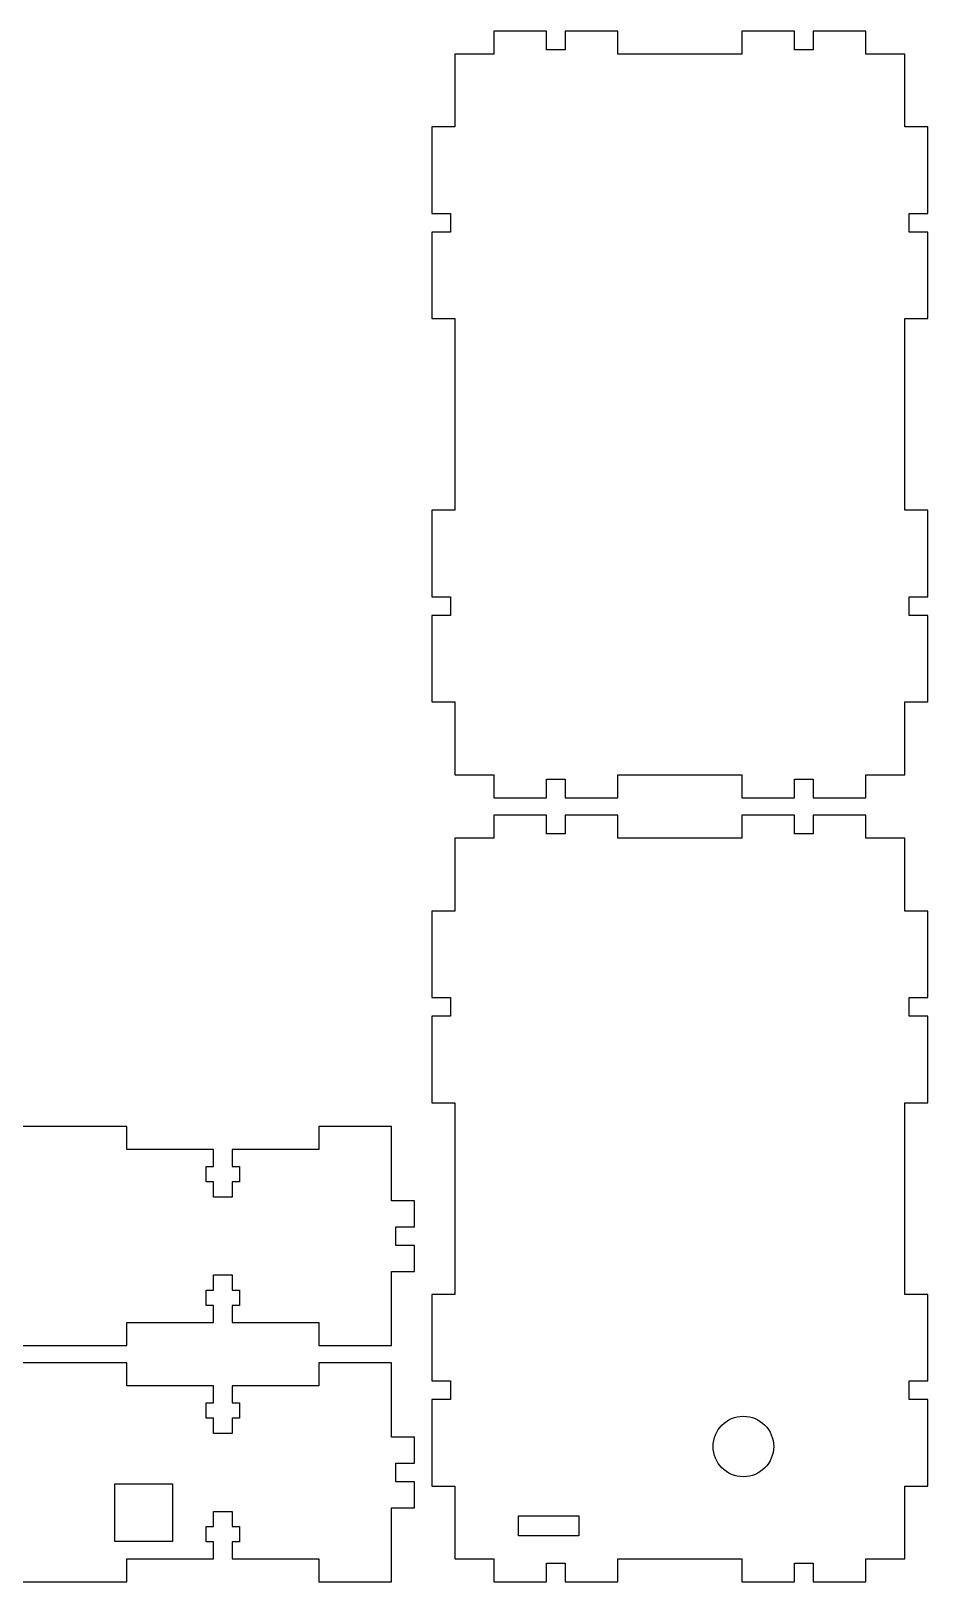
# Model space of a CAD drawing. Header units: millimetres. Extents: x 0 to 311, y 3 to 272.
# Drawn here: x 155.5 to 311, y 3 to 272 of the extents above; entities that cross this region are included whole.
import ezdxf

# ---------------------------------------------------------------- set-up
doc = ezdxf.new("R2010")
doc.units = ezdxf.units.MM
for name, color, linetype in [('Shape126', 7, 'CONTINUOUS'), ('Shape127', 7, 'CONTINUOUS'), ('Shape128', 7, 'CONTINUOUS'), ('Shape129', 7, 'CONTINUOUS'), ('Shape130', 7, 'CONTINUOUS'), ('Shape131', 7, 'CONTINUOUS'), ('Shape132', 7, 'CONTINUOUS'), ('Shape133', 7, 'CONTINUOUS'), ('Shape134', 7, 'CONTINUOUS'), ('Shape135', 7, 'CONTINUOUS'), ('Shape136', 7, 'CONTINUOUS'), ('Shape137', 7, 'CONTINUOUS'), ('Shape138', 7, 'CONTINUOUS'), ('Shape139', 7, 'CONTINUOUS'), ('Shape140', 7, 'CONTINUOUS'), ('Shape141', 7, 'CONTINUOUS'), ('Shape142', 7, 'CONTINUOUS'), ('Shape143', 7, 'CONTINUOUS'), ('Shape144', 7, 'CONTINUOUS'), ('Shape145', 7, 'CONTINUOUS'), ('Shape146', 7, 'CONTINUOUS'), ('Shape147', 7, 'CONTINUOUS'), ('Shape148', 7, 'CONTINUOUS'), ('Shape149', 7, 'CONTINUOUS'), ('Shape150', 7, 'CONTINUOUS'), ('Shape151', 7, 'CONTINUOUS'), ('Shape152', 7, 'CONTINUOUS'), ('Shape153', 7, 'CONTINUOUS'), ('Shape154', 7, 'CONTINUOUS'), ('Shape155', 7, 'CONTINUOUS'), ('Shape156', 7, 'CONTINUOUS'), ('Shape157', 7, 'CONTINUOUS'), ('Shape158', 7, 'CONTINUOUS'), ('Shape159', 7, 'CONTINUOUS'), ('Shape160', 7, 'CONTINUOUS'), ('Shape161', 7, 'CONTINUOUS'), ('Shape162', 7, 'CONTINUOUS'), ('Shape163', 7, 'CONTINUOUS'), ('Shape164', 7, 'CONTINUOUS'), ('Shape165', 7, 'CONTINUOUS'), ('Shape166', 7, 'CONTINUOUS'), ('Shape167', 7, 'CONTINUOUS'), ('Shape168', 7, 'CONTINUOUS'), ('Shape169', 7, 'CONTINUOUS'), ('Shape186', 7, 'CONTINUOUS'), ('Shape187', 7, 'CONTINUOUS'), ('Shape188', 7, 'CONTINUOUS'), ('Shape189', 7, 'CONTINUOUS'), ('Shape190', 7, 'CONTINUOUS'), ('Shape191', 7, 'CONTINUOUS'), ('Shape192', 7, 'CONTINUOUS'), ('Shape193', 7, 'CONTINUOUS'), ('Shape194', 7, 'CONTINUOUS'), ('Shape195', 7, 'CONTINUOUS'), ('Shape196', 7, 'CONTINUOUS'), ('Shape197', 7, 'CONTINUOUS'), ('Shape198', 7, 'CONTINUOUS'), ('Shape199', 7, 'CONTINUOUS'), ('Shape200', 7, 'CONTINUOUS'), ('Shape201', 7, 'CONTINUOUS'), ('Shape202', 7, 'CONTINUOUS'), ('Shape203', 7, 'CONTINUOUS'), ('Shape204', 7, 'CONTINUOUS'), ('Shape205', 7, 'CONTINUOUS'), ('Shape206', 7, 'CONTINUOUS'), ('Shape207', 7, 'CONTINUOUS'), ('Shape208', 7, 'CONTINUOUS'), ('Shape209', 7, 'CONTINUOUS'), ('Shape210', 7, 'CONTINUOUS'), ('Shape211', 7, 'CONTINUOUS'), ('Shape212', 7, 'CONTINUOUS'), ('Shape213', 7, 'CONTINUOUS'), ('Shape214', 7, 'CONTINUOUS'), ('Shape215', 7, 'CONTINUOUS'), ('Shape216', 7, 'CONTINUOUS'), ('Shape217', 7, 'CONTINUOUS'), ('Shape218', 7, 'CONTINUOUS'), ('Shape219', 7, 'CONTINUOUS'), ('Shape220', 7, 'CONTINUOUS'), ('Shape221', 7, 'CONTINUOUS'), ('Shape222', 7, 'CONTINUOUS'), ('Shape223', 7, 'CONTINUOUS'), ('Shape224', 7, 'CONTINUOUS'), ('Shape225', 7, 'CONTINUOUS'), ('Shape226', 7, 'CONTINUOUS'), ('Shape227', 7, 'CONTINUOUS'), ('Shape228', 7, 'CONTINUOUS'), ('Shape229', 7, 'CONTINUOUS'), ('Shape230', 7, 'CONTINUOUS'), ('Shape231', 7, 'CONTINUOUS'), ('Shape232', 7, 'CONTINUOUS'), ('Shape233', 7, 'CONTINUOUS'), ('Shape234', 7, 'CONTINUOUS'), ('Shape235', 7, 'CONTINUOUS'), ('Shape236', 7, 'CONTINUOUS'), ('Shape237', 7, 'CONTINUOUS'), ('Shape238', 7, 'CONTINUOUS'), ('Shape239', 7, 'CONTINUOUS'), ('Shape240', 7, 'CONTINUOUS'), ('Shape241', 7, 'CONTINUOUS'), ('Shape242', 7, 'CONTINUOUS'), ('Shape243', 7, 'CONTINUOUS'), ('Shape244', 7, 'CONTINUOUS'), ('Shape245', 7, 'CONTINUOUS'), ('Shape246', 7, 'CONTINUOUS'), ('Shape247', 7, 'CONTINUOUS'), ('Shape248', 7, 'CONTINUOUS'), ('Shape249', 7, 'CONTINUOUS'), ('Shape250', 7, 'CONTINUOUS'), ('Shape251', 7, 'CONTINUOUS'), ('Shape252', 7, 'CONTINUOUS'), ('Shape253', 7, 'CONTINUOUS'), ('Shape254', 7, 'CONTINUOUS'), ('Shape255', 7, 'CONTINUOUS'), ('Shape256', 7, 'CONTINUOUS'), ('Shape257', 7, 'CONTINUOUS'), ('Shape258', 7, 'CONTINUOUS'), ('Shape259', 7, 'CONTINUOUS'), ('Shape260', 7, 'CONTINUOUS'), ('Shape261', 7, 'CONTINUOUS'), ('Shape388', 7, 'CONTINUOUS'), ('Shape389', 7, 'CONTINUOUS'), ('Shape390', 7, 'CONTINUOUS'), ('Shape391', 7, 'CONTINUOUS'), ('Shape392', 7, 'CONTINUOUS'), ('Shape393', 7, 'CONTINUOUS'), ('Shape394', 7, 'CONTINUOUS'), ('Shape395', 7, 'CONTINUOUS'), ('Shape396', 7, 'CONTINUOUS'), ('Shape397', 7, 'CONTINUOUS'), ('Shape398', 7, 'CONTINUOUS'), ('Shape399', 7, 'CONTINUOUS'), ('Shape400', 7, 'CONTINUOUS'), ('Shape401', 7, 'CONTINUOUS'), ('Shape402', 7, 'CONTINUOUS'), ('Shape403', 7, 'CONTINUOUS'), ('Shape404', 7, 'CONTINUOUS'), ('Shape405', 7, 'CONTINUOUS'), ('Shape406', 7, 'CONTINUOUS'), ('Shape407', 7, 'CONTINUOUS'), ('Shape408', 7, 'CONTINUOUS'), ('Shape409', 7, 'CONTINUOUS'), ('Shape410', 7, 'CONTINUOUS'), ('Shape411', 7, 'CONTINUOUS'), ('Shape412', 7, 'CONTINUOUS'), ('Shape413', 7, 'CONTINUOUS'), ('Shape414', 7, 'CONTINUOUS'), ('Shape415', 7, 'CONTINUOUS'), ('Shape416', 7, 'CONTINUOUS'), ('Shape417', 7, 'CONTINUOUS'), ('Shape418', 7, 'CONTINUOUS'), ('Shape419', 7, 'CONTINUOUS'), ('Shape420', 7, 'CONTINUOUS'), ('Shape421', 7, 'CONTINUOUS'), ('Shape422', 7, 'CONTINUOUS'), ('Shape423', 7, 'CONTINUOUS'), ('Shape424', 7, 'CONTINUOUS'), ('Shape425', 7, 'CONTINUOUS'), ('Shape426', 7, 'CONTINUOUS'), ('Shape427', 7, 'CONTINUOUS'), ('Shape428', 7, 'CONTINUOUS'), ('Shape429', 7, 'CONTINUOUS'), ('Shape430', 7, 'CONTINUOUS'), ('Shape431', 7, 'CONTINUOUS'), ('Shape448', 7, 'CONTINUOUS'), ('Shape449', 7, 'CONTINUOUS'), ('Shape450', 7, 'CONTINUOUS'), ('Shape451', 7, 'CONTINUOUS'), ('Shape452', 7, 'CONTINUOUS'), ('Shape453', 7, 'CONTINUOUS'), ('Shape454', 7, 'CONTINUOUS'), ('Shape455', 7, 'CONTINUOUS'), ('Shape456', 7, 'CONTINUOUS'), ('Shape457', 7, 'CONTINUOUS'), ('Shape458', 7, 'CONTINUOUS'), ('Shape459', 7, 'CONTINUOUS'), ('Shape460', 7, 'CONTINUOUS'), ('Shape461', 7, 'CONTINUOUS'), ('Shape462', 7, 'CONTINUOUS'), ('Shape463', 7, 'CONTINUOUS'), ('Shape464', 7, 'CONTINUOUS'), ('Shape465', 7, 'CONTINUOUS'), ('Shape466', 7, 'CONTINUOUS'), ('Shape467', 7, 'CONTINUOUS'), ('Shape468', 7, 'CONTINUOUS'), ('Shape469', 7, 'CONTINUOUS'), ('Shape470', 7, 'CONTINUOUS'), ('Shape471', 7, 'CONTINUOUS'), ('Shape472', 7, 'CONTINUOUS'), ('Shape473', 7, 'CONTINUOUS'), ('Shape474', 7, 'CONTINUOUS'), ('Shape475', 7, 'CONTINUOUS'), ('Shape476', 7, 'CONTINUOUS'), ('Shape477', 7, 'CONTINUOUS'), ('Shape478', 7, 'CONTINUOUS'), ('Shape479', 7, 'CONTINUOUS'), ('Shape480', 7, 'CONTINUOUS'), ('Shape481', 7, 'CONTINUOUS'), ('Shape482', 7, 'CONTINUOUS'), ('Shape483', 7, 'CONTINUOUS'), ('Shape484', 7, 'CONTINUOUS'), ('Shape485', 7, 'CONTINUOUS'), ('Shape486', 7, 'CONTINUOUS'), ('Shape487', 7, 'CONTINUOUS'), ('Shape488', 7, 'CONTINUOUS'), ('Shape489', 7, 'CONTINUOUS'), ('Shape490', 7, 'CONTINUOUS'), ('Shape491', 7, 'CONTINUOUS'), ('Shape492', 7, 'CONTINUOUS'), ('Shape493', 7, 'CONTINUOUS'), ('Shape494', 7, 'CONTINUOUS'), ('Shape495', 7, 'CONTINUOUS'), ('Shape496', 7, 'CONTINUOUS'), ('Shape497', 7, 'CONTINUOUS'), ('Shape498', 7, 'CONTINUOUS'), ('Shape499', 7, 'CONTINUOUS'), ('Shape500', 7, 'CONTINUOUS'), ('Shape501', 7, 'CONTINUOUS'), ('Shape502', 7, 'CONTINUOUS'), ('Shape503', 7, 'CONTINUOUS'), ('Shape504', 7, 'CONTINUOUS'), ('Shape505', 7, 'CONTINUOUS'), ('Shape506', 7, 'CONTINUOUS'), ('Shape507', 7, 'CONTINUOUS'), ('Shape508', 7, 'CONTINUOUS'), ('Shape509', 7, 'CONTINUOUS'), ('Shape510', 7, 'CONTINUOUS'), ('Shape511', 7, 'CONTINUOUS'), ('Shape512', 7, 'CONTINUOUS'), ('Shape513', 7, 'CONTINUOUS'), ('Shape514', 7, 'CONTINUOUS'), ('Shape515', 7, 'CONTINUOUS'), ('Shape516', 7, 'CONTINUOUS'), ('Shape517', 7, 'CONTINUOUS'), ('Shape518', 7, 'CONTINUOUS'), ('Shape519', 7, 'CONTINUOUS'), ('Shape520', 7, 'CONTINUOUS'), ('Shape521', 7, 'CONTINUOUS'), ('Shape522', 7, 'CONTINUOUS'), ('Shape523', 7, 'CONTINUOUS'), ('Sketch', 7, 'CONTINUOUS')]:
    doc.layers.add(name, color=color, linetype=linetype)

msp = doc.modelspace()

# ---------------------------------------------------------------- linework, layer by layer
at = {"layer": 'Shape126'}
msp.add_line((138.875, 3), (172.125, 3), dxfattribs=at)
at = {"layer": 'Shape127'}
msp.add_line((172.125, 3), (172.125, 7), dxfattribs=at)
at = {"layer": 'Shape128'}
msp.add_line((172.125, 7), (187.125, 7), dxfattribs=at)
at = {"layer": 'Shape129'}
msp.add_line((187.125, 7), (187.125, 9.95), dxfattribs=at)
at = {"layer": 'Shape130'}
msp.add_line((187.125, 9.95), (185.875, 9.95), dxfattribs=at)
at = {"layer": 'Shape131'}
msp.add_line((185.875, 9.95), (185.875, 12.6), dxfattribs=at)
at = {"layer": 'Shape132'}
msp.add_line((185.875, 12.6), (187.125, 12.6), dxfattribs=at)
at = {"layer": 'Shape133'}
msp.add_line((187.125, 12.6), (187.125, 15.25), dxfattribs=at)
at = {"layer": 'Shape134'}
msp.add_line((187.125, 15.25), (190.375, 15.25), dxfattribs=at)
at = {"layer": 'Shape135'}
msp.add_line((190.375, 15.25), (190.375, 12.6), dxfattribs=at)
at = {"layer": 'Shape136'}
msp.add_line((190.375, 12.6), (191.625, 12.6), dxfattribs=at)
at = {"layer": 'Shape137'}
msp.add_line((191.625, 12.6), (191.625, 9.95), dxfattribs=at)
at = {"layer": 'Shape138'}
msp.add_line((191.625, 9.95), (190.375, 9.95), dxfattribs=at)
at = {"layer": 'Shape139'}
msp.add_line((190.375, 9.95), (190.375, 7), dxfattribs=at)
at = {"layer": 'Shape140'}
msp.add_line((190.375, 7), (205.375, 7), dxfattribs=at)
at = {"layer": 'Shape141'}
msp.add_line((205.375, 7), (205.375, 3), dxfattribs=at)
at = {"layer": 'Shape142'}
msp.add_line((205.375, 3), (218, 3), dxfattribs=at)
at = {"layer": 'Shape143'}
msp.add_line((218, 3), (218, 15.875), dxfattribs=at)
at = {"layer": 'Shape144'}
msp.add_line((218, 15.875), (222, 15.875), dxfattribs=at)
at = {"layer": 'Shape145'}
msp.add_line((222, 15.875), (222, 20.375), dxfattribs=at)
at = {"layer": 'Shape146'}
msp.add_line((222, 20.375), (218.75, 20.375), dxfattribs=at)
at = {"layer": 'Shape147'}
msp.add_line((218.75, 20.375), (218.75, 22), dxfattribs=at)
at = {"layer": 'Shape148'}
msp.add_line((218.75, 22), (218.75, 23.625), dxfattribs=at)
at = {"layer": 'Shape149'}
msp.add_line((218.75, 23.625), (222, 23.625), dxfattribs=at)
at = {"layer": 'Shape150'}
msp.add_line((222, 23.625), (222, 28.125), dxfattribs=at)
at = {"layer": 'Shape151'}
msp.add_line((222, 28.125), (218, 28.125), dxfattribs=at)
at = {"layer": 'Shape152'}
msp.add_line((218, 28.125), (218, 41), dxfattribs=at)
at = {"layer": 'Shape153'}
msp.add_line((218, 41), (205.375, 41), dxfattribs=at)
at = {"layer": 'Shape154'}
msp.add_line((205.375, 41), (205.375, 37), dxfattribs=at)
at = {"layer": 'Shape155'}
msp.add_line((205.375, 37), (190.375, 37), dxfattribs=at)
at = {"layer": 'Shape156'}
msp.add_line((190.375, 37), (190.375, 34.05), dxfattribs=at)
at = {"layer": 'Shape157'}
msp.add_line((190.375, 34.05), (191.625, 34.05), dxfattribs=at)
at = {"layer": 'Shape158'}
msp.add_line((191.625, 34.05), (191.625, 31.4), dxfattribs=at)
at = {"layer": 'Shape159'}
msp.add_line((191.625, 31.4), (190.375, 31.4), dxfattribs=at)
at = {"layer": 'Shape160'}
msp.add_line((190.375, 31.4), (190.375, 28.75), dxfattribs=at)
at = {"layer": 'Shape161'}
msp.add_line((190.375, 28.75), (187.125, 28.75), dxfattribs=at)
at = {"layer": 'Shape162'}
msp.add_line((187.125, 28.75), (187.125, 31.4), dxfattribs=at)
at = {"layer": 'Shape163'}
msp.add_line((187.125, 31.4), (185.875, 31.4), dxfattribs=at)
at = {"layer": 'Shape164'}
msp.add_line((185.875, 31.4), (185.875, 34.05), dxfattribs=at)
at = {"layer": 'Shape165'}
msp.add_line((185.875, 34.05), (187.125, 34.05), dxfattribs=at)
at = {"layer": 'Shape166'}
msp.add_line((187.125, 34.05), (187.125, 37), dxfattribs=at)
at = {"layer": 'Shape167'}
msp.add_line((187.125, 37), (172.125, 37), dxfattribs=at)
at = {"layer": 'Shape168'}
msp.add_line((172.125, 37), (172.125, 41), dxfattribs=at)
at = {"layer": 'Shape169'}
msp.add_line((172.125, 41), (138.875, 41), dxfattribs=at)
at = {"layer": 'Shape186'}
msp.add_line((229, 132), (229, 119.375), dxfattribs=at)
at = {"layer": 'Shape187'}
msp.add_line((229, 119.375), (225, 119.375), dxfattribs=at)
at = {"layer": 'Shape188'}
msp.add_line((225, 119.375), (225, 104.375), dxfattribs=at)
at = {"layer": 'Shape189'}
msp.add_line((225, 104.375), (228.25, 104.375), dxfattribs=at)
at = {"layer": 'Shape190'}
msp.add_line((228.25, 104.375), (228.25, 102.75), dxfattribs=at)
at = {"layer": 'Shape191'}
msp.add_line((228.25, 102.75), (228.25, 101.125), dxfattribs=at)
at = {"layer": 'Shape192'}
msp.add_line((228.25, 101.125), (225, 101.125), dxfattribs=at)
at = {"layer": 'Shape193'}
msp.add_line((225, 101.125), (225, 86.125), dxfattribs=at)
at = {"layer": 'Shape194'}
msp.add_line((225, 86.125), (229, 86.125), dxfattribs=at)
at = {"layer": 'Shape195'}
msp.add_line((229, 86.125), (229, 52.875), dxfattribs=at)
at = {"layer": 'Shape196'}
msp.add_line((229, 52.875), (225, 52.875), dxfattribs=at)
at = {"layer": 'Shape197'}
msp.add_line((225, 52.875), (225, 37.875), dxfattribs=at)
at = {"layer": 'Shape198'}
msp.add_line((225, 37.875), (228.25, 37.875), dxfattribs=at)
at = {"layer": 'Shape199'}
msp.add_line((228.25, 37.875), (228.25, 36.25), dxfattribs=at)
at = {"layer": 'Shape200'}
msp.add_line((228.25, 36.25), (228.25, 34.625), dxfattribs=at)
at = {"layer": 'Shape201'}
msp.add_line((228.25, 34.625), (225, 34.625), dxfattribs=at)
at = {"layer": 'Shape202'}
msp.add_line((225, 34.625), (225, 19.625), dxfattribs=at)
at = {"layer": 'Shape203'}
msp.add_line((225, 19.625), (229, 19.625), dxfattribs=at)
at = {"layer": 'Shape204'}
msp.add_line((229, 19.625), (229, 7), dxfattribs=at)
at = {"layer": 'Shape205'}
msp.add_line((229, 7), (235.75, 7), dxfattribs=at)
at = {"layer": 'Shape206'}
msp.add_line((235.75, 7), (235.75, 3), dxfattribs=at)
at = {"layer": 'Shape207'}
msp.add_line((235.75, 3), (244.875, 3), dxfattribs=at)
at = {"layer": 'Shape208'}
msp.add_line((244.875, 3), (244.875, 6.25), dxfattribs=at)
at = {"layer": 'Shape209'}
msp.add_line((244.875, 6.25), (246.5, 6.25), dxfattribs=at)
at = {"layer": 'Shape210'}
msp.add_line((246.5, 6.25), (248.125, 6.25), dxfattribs=at)
at = {"layer": 'Shape211'}
msp.add_line((248.125, 6.25), (248.125, 3), dxfattribs=at)
at = {"layer": 'Shape212'}
msp.add_line((248.125, 3), (257.25, 3), dxfattribs=at)
at = {"layer": 'Shape213'}
msp.add_line((257.25, 3), (257.25, 7), dxfattribs=at)
at = {"layer": 'Shape214'}
msp.add_line((257.25, 7), (278.75, 7), dxfattribs=at)
at = {"layer": 'Shape215'}
msp.add_line((278.75, 7), (278.75, 3), dxfattribs=at)
at = {"layer": 'Shape216'}
msp.add_line((278.75, 3), (287.875, 3), dxfattribs=at)
at = {"layer": 'Shape217'}
msp.add_line((287.875, 3), (287.875, 6.25), dxfattribs=at)
at = {"layer": 'Shape218'}
msp.add_line((287.875, 6.25), (289.5, 6.25), dxfattribs=at)
at = {"layer": 'Shape219'}
msp.add_line((289.5, 6.25), (291.125, 6.25), dxfattribs=at)
at = {"layer": 'Shape220'}
msp.add_line((291.125, 6.25), (291.125, 3), dxfattribs=at)
at = {"layer": 'Shape221'}
msp.add_line((291.125, 3), (300.25, 3), dxfattribs=at)
at = {"layer": 'Shape222'}
msp.add_line((300.25, 3), (300.25, 7), dxfattribs=at)
at = {"layer": 'Shape223'}
msp.add_line((300.25, 7), (307, 7), dxfattribs=at)
at = {"layer": 'Shape224'}
msp.add_line((307, 7), (307, 19.625), dxfattribs=at)
at = {"layer": 'Shape225'}
msp.add_line((307, 19.625), (311, 19.625), dxfattribs=at)
at = {"layer": 'Shape226'}
msp.add_line((311, 19.625), (311, 34.625), dxfattribs=at)
at = {"layer": 'Shape227'}
msp.add_line((311, 34.625), (307.75, 34.625), dxfattribs=at)
at = {"layer": 'Shape228'}
msp.add_line((307.75, 34.625), (307.75, 36.25), dxfattribs=at)
at = {"layer": 'Shape229'}
msp.add_line((307.75, 36.25), (307.75, 37.875), dxfattribs=at)
at = {"layer": 'Shape230'}
msp.add_line((307.75, 37.875), (311, 37.875), dxfattribs=at)
at = {"layer": 'Shape231'}
msp.add_line((311, 37.875), (311, 52.875), dxfattribs=at)
at = {"layer": 'Shape232'}
msp.add_line((311, 52.875), (307, 52.875), dxfattribs=at)
at = {"layer": 'Shape233'}
msp.add_line((307, 52.875), (307, 86.125), dxfattribs=at)
at = {"layer": 'Shape234'}
msp.add_line((307, 86.125), (311, 86.125), dxfattribs=at)
at = {"layer": 'Shape235'}
msp.add_line((311, 86.125), (311, 101.125), dxfattribs=at)
at = {"layer": 'Shape236'}
msp.add_line((311, 101.125), (307.75, 101.125), dxfattribs=at)
at = {"layer": 'Shape237'}
msp.add_line((307.75, 101.125), (307.75, 102.75), dxfattribs=at)
at = {"layer": 'Shape238'}
msp.add_line((307.75, 102.75), (307.75, 104.375), dxfattribs=at)
at = {"layer": 'Shape239'}
msp.add_line((307.75, 104.375), (311, 104.375), dxfattribs=at)
at = {"layer": 'Shape240'}
msp.add_line((311, 104.375), (311, 119.375), dxfattribs=at)
at = {"layer": 'Shape241'}
msp.add_line((311, 119.375), (307, 119.375), dxfattribs=at)
at = {"layer": 'Shape242'}
msp.add_line((307, 119.375), (307, 132), dxfattribs=at)
at = {"layer": 'Shape243'}
msp.add_line((307, 132), (300.25, 132), dxfattribs=at)
at = {"layer": 'Shape244'}
msp.add_line((300.25, 132), (300.25, 136), dxfattribs=at)
at = {"layer": 'Shape245'}
msp.add_line((300.25, 136), (291.125, 136), dxfattribs=at)
at = {"layer": 'Shape246'}
msp.add_line((291.125, 136), (291.125, 132.75), dxfattribs=at)
at = {"layer": 'Shape247'}
msp.add_line((291.125, 132.75), (289.5, 132.75), dxfattribs=at)
at = {"layer": 'Shape248'}
msp.add_line((289.5, 132.75), (287.875, 132.75), dxfattribs=at)
at = {"layer": 'Shape249'}
msp.add_line((287.875, 132.75), (287.875, 136), dxfattribs=at)
at = {"layer": 'Shape250'}
msp.add_line((287.875, 136), (278.75, 136), dxfattribs=at)
at = {"layer": 'Shape251'}
msp.add_line((278.75, 136), (278.75, 132), dxfattribs=at)
at = {"layer": 'Shape252'}
msp.add_line((278.75, 132), (257.25, 132), dxfattribs=at)
at = {"layer": 'Shape253'}
msp.add_line((257.25, 132), (257.25, 136), dxfattribs=at)
at = {"layer": 'Shape254'}
msp.add_line((257.25, 136), (248.125, 136), dxfattribs=at)
at = {"layer": 'Shape255'}
msp.add_line((248.125, 136), (248.125, 132.75), dxfattribs=at)
at = {"layer": 'Shape256'}
msp.add_line((248.125, 132.75), (246.5, 132.75), dxfattribs=at)
at = {"layer": 'Shape257'}
msp.add_line((246.5, 132.75), (244.875, 132.75), dxfattribs=at)
at = {"layer": 'Shape258'}
msp.add_line((244.875, 132.75), (244.875, 136), dxfattribs=at)
at = {"layer": 'Shape259'}
msp.add_line((244.875, 136), (235.75, 136), dxfattribs=at)
at = {"layer": 'Shape260'}
msp.add_line((235.75, 136), (235.75, 132), dxfattribs=at)
at = {"layer": 'Shape261'}
msp.add_line((235.75, 132), (229, 132), dxfattribs=at)
at = {"layer": 'Shape388'}
msp.add_line((138.875, 44), (172.125, 44), dxfattribs=at)
at = {"layer": 'Shape389'}
msp.add_line((172.125, 44), (172.125, 48), dxfattribs=at)
at = {"layer": 'Shape390'}
msp.add_line((172.125, 48), (187.125, 48), dxfattribs=at)
at = {"layer": 'Shape391'}
msp.add_line((187.125, 48), (187.125, 50.95), dxfattribs=at)
at = {"layer": 'Shape392'}
msp.add_line((187.125, 50.95), (185.875, 50.95), dxfattribs=at)
at = {"layer": 'Shape393'}
msp.add_line((185.875, 50.95), (185.875, 53.6), dxfattribs=at)
at = {"layer": 'Shape394'}
msp.add_line((185.875, 53.6), (187.125, 53.6), dxfattribs=at)
at = {"layer": 'Shape395'}
msp.add_line((187.125, 53.6), (187.125, 56.25), dxfattribs=at)
at = {"layer": 'Shape396'}
msp.add_line((187.125, 56.25), (190.375, 56.25), dxfattribs=at)
at = {"layer": 'Shape397'}
msp.add_line((190.375, 56.25), (190.375, 53.6), dxfattribs=at)
at = {"layer": 'Shape398'}
msp.add_line((190.375, 53.6), (191.625, 53.6), dxfattribs=at)
at = {"layer": 'Shape399'}
msp.add_line((191.625, 53.6), (191.625, 50.95), dxfattribs=at)
at = {"layer": 'Shape400'}
msp.add_line((191.625, 50.95), (190.375, 50.95), dxfattribs=at)
at = {"layer": 'Shape401'}
msp.add_line((190.375, 50.95), (190.375, 48), dxfattribs=at)
at = {"layer": 'Shape402'}
msp.add_line((190.375, 48), (205.375, 48), dxfattribs=at)
at = {"layer": 'Shape403'}
msp.add_line((205.375, 48), (205.375, 44), dxfattribs=at)
at = {"layer": 'Shape404'}
msp.add_line((205.375, 44), (218, 44), dxfattribs=at)
at = {"layer": 'Shape405'}
msp.add_line((218, 44), (218, 56.875), dxfattribs=at)
at = {"layer": 'Shape406'}
msp.add_line((218, 56.875), (222, 56.875), dxfattribs=at)
at = {"layer": 'Shape407'}
msp.add_line((222, 56.875), (222, 61.375), dxfattribs=at)
at = {"layer": 'Shape408'}
msp.add_line((222, 61.375), (218.75, 61.375), dxfattribs=at)
at = {"layer": 'Shape409'}
msp.add_line((218.75, 61.375), (218.75, 63), dxfattribs=at)
at = {"layer": 'Shape410'}
msp.add_line((218.75, 63), (218.75, 64.625), dxfattribs=at)
at = {"layer": 'Shape411'}
msp.add_line((218.75, 64.625), (222, 64.625), dxfattribs=at)
at = {"layer": 'Shape412'}
msp.add_line((222, 64.625), (222, 69.125), dxfattribs=at)
at = {"layer": 'Shape413'}
msp.add_line((222, 69.125), (218, 69.125), dxfattribs=at)
at = {"layer": 'Shape414'}
msp.add_line((218, 69.125), (218, 82), dxfattribs=at)
at = {"layer": 'Shape415'}
msp.add_line((218, 82), (205.375, 82), dxfattribs=at)
at = {"layer": 'Shape416'}
msp.add_line((205.375, 82), (205.375, 78), dxfattribs=at)
at = {"layer": 'Shape417'}
msp.add_line((205.375, 78), (190.375, 78), dxfattribs=at)
at = {"layer": 'Shape418'}
msp.add_line((190.375, 78), (190.375, 75.05), dxfattribs=at)
at = {"layer": 'Shape419'}
msp.add_line((190.375, 75.05), (191.625, 75.05), dxfattribs=at)
at = {"layer": 'Shape420'}
msp.add_line((191.625, 75.05), (191.625, 72.4), dxfattribs=at)
at = {"layer": 'Shape421'}
msp.add_line((191.625, 72.4), (190.375, 72.4), dxfattribs=at)
at = {"layer": 'Shape422'}
msp.add_line((190.375, 72.4), (190.375, 69.75), dxfattribs=at)
at = {"layer": 'Shape423'}
msp.add_line((190.375, 69.75), (187.125, 69.75), dxfattribs=at)
at = {"layer": 'Shape424'}
msp.add_line((187.125, 69.75), (187.125, 72.4), dxfattribs=at)
at = {"layer": 'Shape425'}
msp.add_line((187.125, 72.4), (185.875, 72.4), dxfattribs=at)
at = {"layer": 'Shape426'}
msp.add_line((185.875, 72.4), (185.875, 75.05), dxfattribs=at)
at = {"layer": 'Shape427'}
msp.add_line((185.875, 75.05), (187.125, 75.05), dxfattribs=at)
at = {"layer": 'Shape428'}
msp.add_line((187.125, 75.05), (187.125, 78), dxfattribs=at)
at = {"layer": 'Shape429'}
msp.add_line((187.125, 78), (172.125, 78), dxfattribs=at)
at = {"layer": 'Shape430'}
msp.add_line((172.125, 78), (172.125, 82), dxfattribs=at)
at = {"layer": 'Shape431'}
msp.add_line((172.125, 82), (138.875, 82), dxfattribs=at)
at = {"layer": 'Shape448'}
msp.add_line((229, 268), (229, 255.375), dxfattribs=at)
at = {"layer": 'Shape449'}
msp.add_line((229, 255.375), (225, 255.375), dxfattribs=at)
at = {"layer": 'Shape450'}
msp.add_line((225, 255.375), (225, 240.375), dxfattribs=at)
at = {"layer": 'Shape451'}
msp.add_line((225, 240.375), (228.25, 240.375), dxfattribs=at)
at = {"layer": 'Shape452'}
msp.add_line((228.25, 240.375), (228.25, 238.75), dxfattribs=at)
at = {"layer": 'Shape453'}
msp.add_line((228.25, 238.75), (228.25, 237.125), dxfattribs=at)
at = {"layer": 'Shape454'}
msp.add_line((228.25, 237.125), (225, 237.125), dxfattribs=at)
at = {"layer": 'Shape455'}
msp.add_line((225, 237.125), (225, 222.125), dxfattribs=at)
at = {"layer": 'Shape456'}
msp.add_line((225, 222.125), (229, 222.125), dxfattribs=at)
at = {"layer": 'Shape457'}
msp.add_line((229, 222.125), (229, 188.875), dxfattribs=at)
at = {"layer": 'Shape458'}
msp.add_line((229, 188.875), (225, 188.875), dxfattribs=at)
at = {"layer": 'Shape459'}
msp.add_line((225, 188.875), (225, 173.875), dxfattribs=at)
at = {"layer": 'Shape460'}
msp.add_line((225, 173.875), (228.25, 173.875), dxfattribs=at)
at = {"layer": 'Shape461'}
msp.add_line((228.25, 173.875), (228.25, 172.25), dxfattribs=at)
at = {"layer": 'Shape462'}
msp.add_line((228.25, 172.25), (228.25, 170.625), dxfattribs=at)
at = {"layer": 'Shape463'}
msp.add_line((228.25, 170.625), (225, 170.625), dxfattribs=at)
at = {"layer": 'Shape464'}
msp.add_line((225, 170.625), (225, 155.625), dxfattribs=at)
at = {"layer": 'Shape465'}
msp.add_line((225, 155.625), (229, 155.625), dxfattribs=at)
at = {"layer": 'Shape466'}
msp.add_line((229, 155.625), (229, 143), dxfattribs=at)
at = {"layer": 'Shape467'}
msp.add_line((229, 143), (235.75, 143), dxfattribs=at)
at = {"layer": 'Shape468'}
msp.add_line((235.75, 143), (235.75, 139), dxfattribs=at)
at = {"layer": 'Shape469'}
msp.add_line((235.75, 139), (244.875, 139), dxfattribs=at)
at = {"layer": 'Shape470'}
msp.add_line((244.875, 139), (244.875, 142.25), dxfattribs=at)
at = {"layer": 'Shape471'}
msp.add_line((244.875, 142.25), (246.5, 142.25), dxfattribs=at)
at = {"layer": 'Shape472'}
msp.add_line((246.5, 142.25), (248.125, 142.25), dxfattribs=at)
at = {"layer": 'Shape473'}
msp.add_line((248.125, 142.25), (248.125, 139), dxfattribs=at)
at = {"layer": 'Shape474'}
msp.add_line((248.125, 139), (257.25, 139), dxfattribs=at)
at = {"layer": 'Shape475'}
msp.add_line((257.25, 139), (257.25, 143), dxfattribs=at)
at = {"layer": 'Shape476'}
msp.add_line((257.25, 143), (278.75, 143), dxfattribs=at)
at = {"layer": 'Shape477'}
msp.add_line((278.75, 143), (278.75, 139), dxfattribs=at)
at = {"layer": 'Shape478'}
msp.add_line((278.75, 139), (287.875, 139), dxfattribs=at)
at = {"layer": 'Shape479'}
msp.add_line((287.875, 139), (287.875, 142.25), dxfattribs=at)
at = {"layer": 'Shape480'}
msp.add_line((287.875, 142.25), (289.5, 142.25), dxfattribs=at)
at = {"layer": 'Shape481'}
msp.add_line((289.5, 142.25), (291.125, 142.25), dxfattribs=at)
at = {"layer": 'Shape482'}
msp.add_line((291.125, 142.25), (291.125, 139), dxfattribs=at)
at = {"layer": 'Shape483'}
msp.add_line((291.125, 139), (300.25, 139), dxfattribs=at)
at = {"layer": 'Shape484'}
msp.add_line((300.25, 139), (300.25, 143), dxfattribs=at)
at = {"layer": 'Shape485'}
msp.add_line((300.25, 143), (307, 143), dxfattribs=at)
at = {"layer": 'Shape486'}
msp.add_line((307, 143), (307, 155.625), dxfattribs=at)
at = {"layer": 'Shape487'}
msp.add_line((307, 155.625), (311, 155.625), dxfattribs=at)
at = {"layer": 'Shape488'}
msp.add_line((311, 155.625), (311, 170.625), dxfattribs=at)
at = {"layer": 'Shape489'}
msp.add_line((311, 170.625), (307.75, 170.625), dxfattribs=at)
at = {"layer": 'Shape490'}
msp.add_line((307.75, 170.625), (307.75, 172.25), dxfattribs=at)
at = {"layer": 'Shape491'}
msp.add_line((307.75, 172.25), (307.75, 173.875), dxfattribs=at)
at = {"layer": 'Shape492'}
msp.add_line((307.75, 173.875), (311, 173.875), dxfattribs=at)
at = {"layer": 'Shape493'}
msp.add_line((311, 173.875), (311, 188.875), dxfattribs=at)
at = {"layer": 'Shape494'}
msp.add_line((311, 188.875), (307, 188.875), dxfattribs=at)
at = {"layer": 'Shape495'}
msp.add_line((307, 188.875), (307, 222.125), dxfattribs=at)
at = {"layer": 'Shape496'}
msp.add_line((307, 222.125), (311, 222.125), dxfattribs=at)
at = {"layer": 'Shape497'}
msp.add_line((311, 222.125), (311, 237.125), dxfattribs=at)
at = {"layer": 'Shape498'}
msp.add_line((311, 237.125), (307.75, 237.125), dxfattribs=at)
at = {"layer": 'Shape499'}
msp.add_line((307.75, 237.125), (307.75, 238.75), dxfattribs=at)
at = {"layer": 'Shape500'}
msp.add_line((307.75, 238.75), (307.75, 240.375), dxfattribs=at)
at = {"layer": 'Shape501'}
msp.add_line((307.75, 240.375), (311, 240.375), dxfattribs=at)
at = {"layer": 'Shape502'}
msp.add_line((311, 240.375), (311, 255.375), dxfattribs=at)
at = {"layer": 'Shape503'}
msp.add_line((311, 255.375), (307, 255.375), dxfattribs=at)
at = {"layer": 'Shape504'}
msp.add_line((307, 255.375), (307, 268), dxfattribs=at)
at = {"layer": 'Shape505'}
msp.add_line((307, 268), (300.25, 268), dxfattribs=at)
at = {"layer": 'Shape506'}
msp.add_line((300.25, 268), (300.25, 272), dxfattribs=at)
at = {"layer": 'Shape507'}
msp.add_line((300.25, 272), (291.125, 272), dxfattribs=at)
at = {"layer": 'Shape508'}
msp.add_line((291.125, 272), (291.125, 268.75), dxfattribs=at)
at = {"layer": 'Shape509'}
msp.add_line((291.125, 268.75), (289.5, 268.75), dxfattribs=at)
at = {"layer": 'Shape510'}
msp.add_line((289.5, 268.75), (287.875, 268.75), dxfattribs=at)
at = {"layer": 'Shape511'}
msp.add_line((287.875, 268.75), (287.875, 272), dxfattribs=at)
at = {"layer": 'Shape512'}
msp.add_line((287.875, 272), (278.75, 272), dxfattribs=at)
at = {"layer": 'Shape513'}
msp.add_line((278.75, 272), (278.75, 268), dxfattribs=at)
at = {"layer": 'Shape514'}
msp.add_line((278.75, 268), (257.25, 268), dxfattribs=at)
at = {"layer": 'Shape515'}
msp.add_line((257.25, 268), (257.25, 272), dxfattribs=at)
at = {"layer": 'Shape516'}
msp.add_line((257.25, 272), (248.125, 272), dxfattribs=at)
at = {"layer": 'Shape517'}
msp.add_line((248.125, 272), (248.125, 268.75), dxfattribs=at)
at = {"layer": 'Shape518'}
msp.add_line((248.125, 268.75), (246.5, 268.75), dxfattribs=at)
at = {"layer": 'Shape519'}
msp.add_line((246.5, 268.75), (244.875, 268.75), dxfattribs=at)
at = {"layer": 'Shape520'}
msp.add_line((244.875, 268.75), (244.875, 272), dxfattribs=at)
at = {"layer": 'Shape521'}
msp.add_line((244.875, 272), (235.75, 272), dxfattribs=at)
at = {"layer": 'Shape522'}
msp.add_line((235.75, 272), (235.75, 268), dxfattribs=at)
at = {"layer": 'Shape523'}
msp.add_line((235.75, 268), (229, 268), dxfattribs=at)
at = {"layer": 'Sketch'}
for p, q in [((170, 20), (180, 20)), ((170, 10), (170, 20)), ((180, 20), (180, 10)), ((240, 14.5), (250.5, 14.5)), ((240, 11), (240, 14.5)), ((250.5, 14.5), (250.5, 11)), ((250.5, 11), (240, 11)), ((180, 10), (170, 10))]:
    msp.add_line(p, q, dxfattribs=at)
msp.add_circle((279, 26.5), 5.25, dxfattribs=at)

doc.saveas('drawing.dxf')
